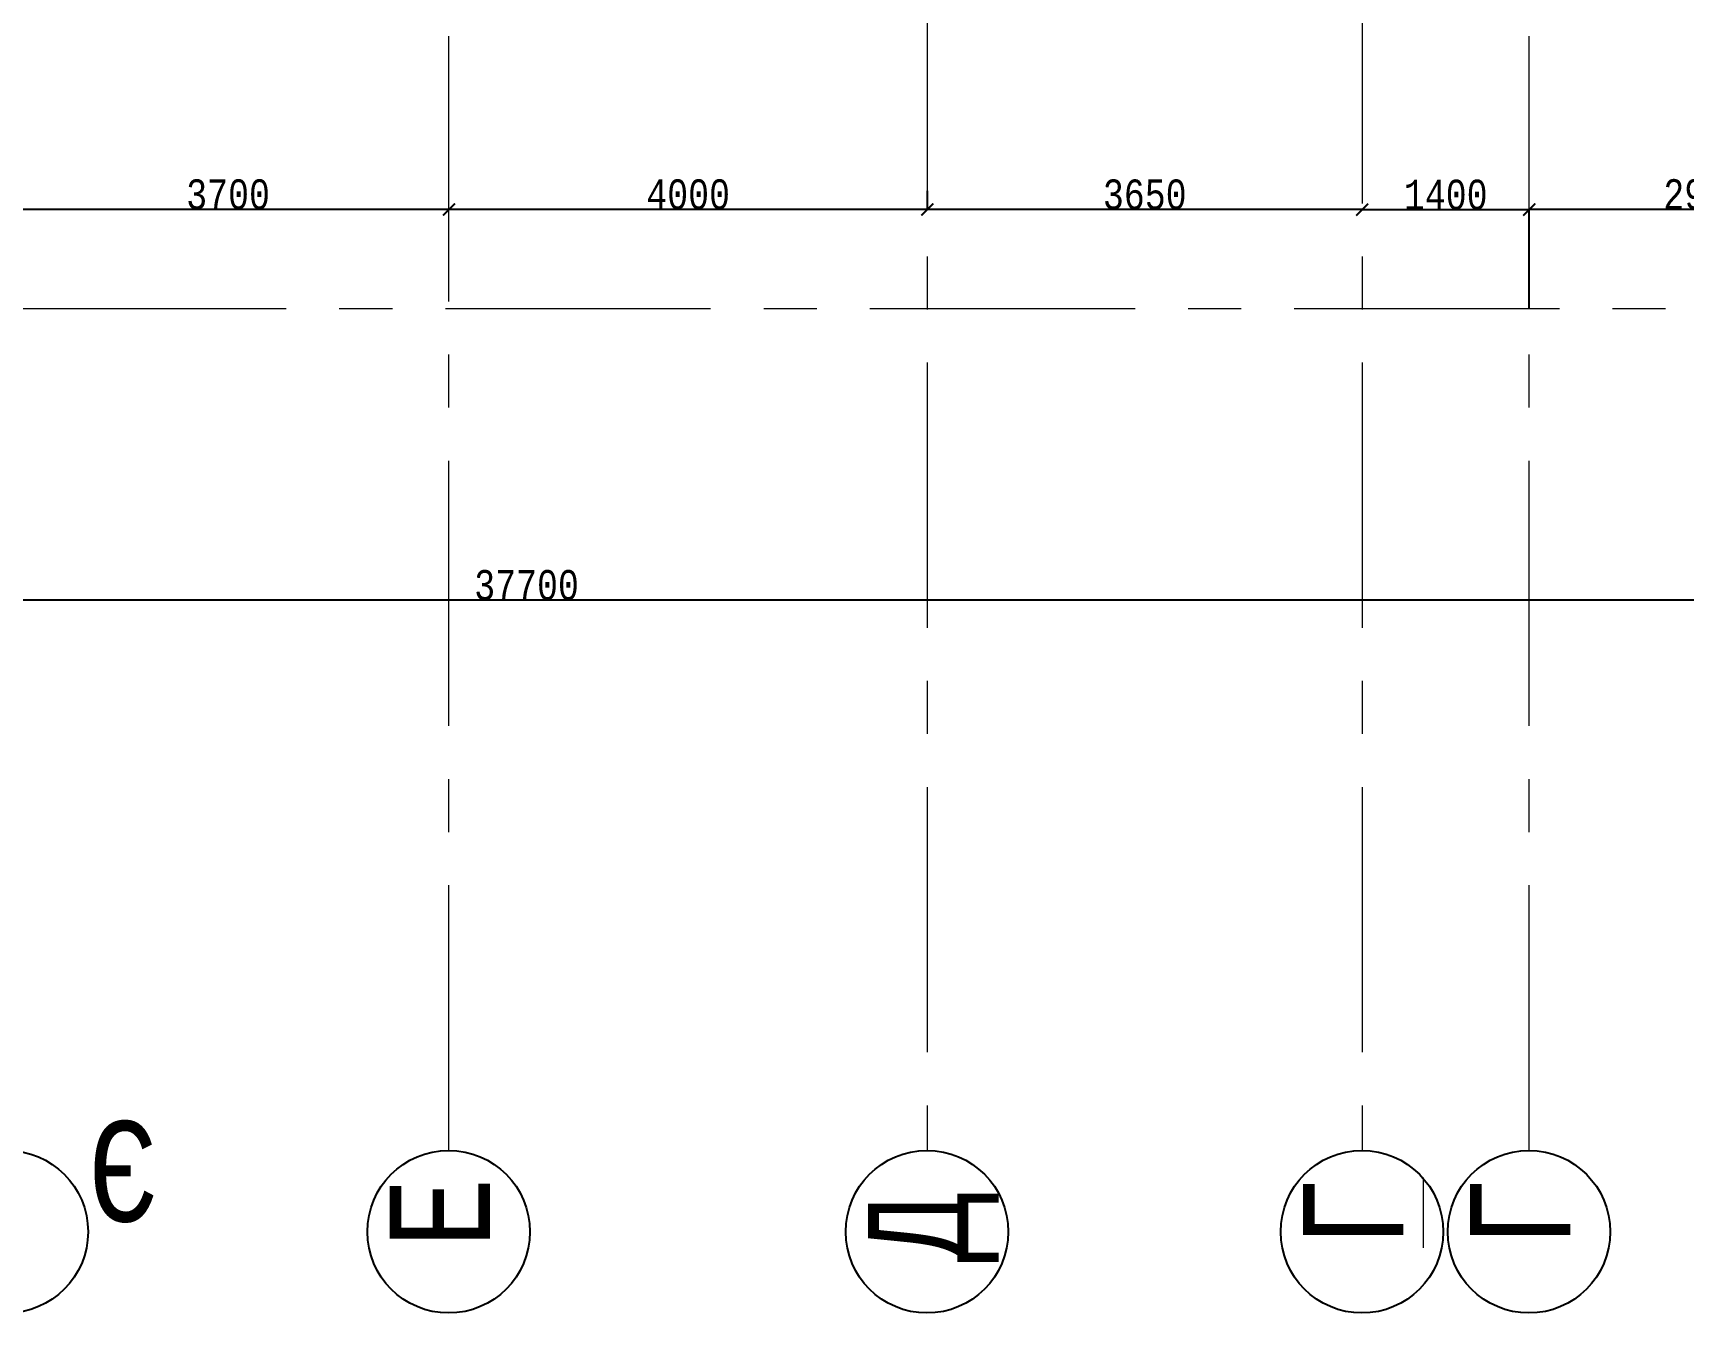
# Model space of a CAD drawing. Header units: millimetres. Extents: x -689206 to 4969298, y -1019800 to 703299.
# Drawn here: x -164736 to -150911, y -492930 to -482207 of the extents above; entities that cross this region are included whole.
import ezdxf

# ---------------------------------------------------------------- set-up
doc = ezdxf.new("R2010")
doc.units = ezdxf.units.MM
doc.linetypes.add('осеваяX2', pattern=[101.6, 63.5, -12.7, 12.7, -12.7])
doc.layers.add('РАЗМЕРЫ', color=7, linetype='Continuous', lineweight=9)
doc.layers.add('стены', color=7, linetype='Continuous', lineweight=20)
doc.layers.add('сетка', color=104, linetype='Continuous')
doc.styles.add('Аннотативный', font='isocteur.ttf', dxfattribs={"width": 0.7, "height": 250})
doc.dimstyles.new('Аннотативный', dxfattribs={"dimscale": 0, "dimtxt": 250, "dimasz": 100, "dimexe": 1.25, "dimexo": 0.625, "dimtad": 1, "dimdec": 0, "dimtxsty": 'Аннотативный', "dimblk": 'ARCHTICK', "dimcen": 2.5, "dimadec": 0, "dimazin": 0, "dimtfac": 1, "dimtdec": 0, "dimtmove": 0, "dimatfit": 3, "dimfxl": 1, "dimarcsym": 0})

# ---------------------------------------------------------------- blocks, each defined once
blk = doc.blocks.new('_ArchTick')
at = {"color": 0, "linetype": 'ByBlock', "const_width": 0.15}
blk.add_lwpolyline([(-0.5, -0.5), (0.5, 0.5)], dxfattribs=at)
blk = doc.blocks.new('*D3213')
at = {"layer": 'Defpoints', "color": 0, "lineweight": 30, "ltscale": 35, "transparency": 16777216}
for p in [(-153599, -483688), (-153599, -483688), (-152199, -483688)]:
    blk.add_point(p, dxfattribs=at)
at = {"layer": 'РАЗМЕРЫ', "color": 0, "lineweight": -2, "ltscale": 35, "transparency": 16777216}
for p, q in [((-153599, -483688), (-153599, -483687)), ((-152199, -483688), (-153599, -483688)), ((-152199, -483688), (-152199, -483687))]:
    blk.add_line(p, q, dxfattribs=at)
at = {"layer": 'РАЗМЕРЫ', "color": 0, "lineweight": -2, "ltscale": 35, "transparency": 16777216, "xscale": 100, "yscale": 100, "zscale": 100, "rotation": 180}
blk.add_blockref('_ArchTick', (-153599, -483688), dxfattribs=at)
at = {"layer": 'РАЗМЕРЫ', "color": 0, "lineweight": -2, "ltscale": 35, "transparency": 16777216, "xscale": 100, "yscale": 100, "zscale": 100}
blk.add_blockref('_ArchTick', (-152199, -483688), dxfattribs=at)
at = {"layer": 'РАЗМЕРЫ', "color": 0, "lineweight": 5, "ltscale": 35, "transparency": 16777216, "insert": (-152899, -483563), "char_height": 250, "attachment_point": 5, "style": 'Аннотативный'}
blk.add_mtext('1400', dxfattribs=at)
blk = doc.blocks.new('*D3214')
at = {"layer": 'Defpoints', "color": 0, "lineweight": 30, "ltscale": 35, "transparency": 16777216}
for p in [(-157243, -483528), (-157243, -483687), (-153599, -483687)]:
    blk.add_point(p, dxfattribs=at)
at = {"layer": 'РАЗМЕРЫ', "color": 0, "lineweight": -2, "ltscale": 35, "transparency": 16777216}
for p, q in [((-157243, -483529), (-157243, -483688)), ((-153599, -483687), (-157243, -483687)), ((-153599, -483686), (-153599, -483686))]:
    blk.add_line(p, q, dxfattribs=at)
at = {"layer": 'РАЗМЕРЫ', "color": 0, "lineweight": -2, "ltscale": 35, "transparency": 16777216, "xscale": 100, "yscale": 100, "zscale": 100, "rotation": 180}
blk.add_blockref('_ArchTick', (-157243, -483687), dxfattribs=at)
at = {"layer": 'РАЗМЕРЫ', "color": 0, "lineweight": -2, "ltscale": 35, "transparency": 16777216, "xscale": 100, "yscale": 100, "zscale": 100}
blk.add_blockref('_ArchTick', (-153599, -483687), dxfattribs=at)
at = {"layer": 'РАЗМЕРЫ', "color": 0, "lineweight": 5, "ltscale": 35, "transparency": 16777216, "insert": (-155421, -483561), "char_height": 250, "attachment_point": 5, "style": 'Аннотативный'}
blk.add_mtext('3650', dxfattribs=at)
blk = doc.blocks.new('*D3215')
at = {"layer": 'Defpoints', "color": 0, "lineweight": 30, "ltscale": 35, "transparency": 16777216}
for p in [(-152199, -483685), (-152199, -484516), (-149251, -484516)]:
    blk.add_point(p, dxfattribs=at)
at = {"layer": 'РАЗМЕРЫ', "color": 0, "lineweight": -2, "ltscale": 35, "transparency": 16777216}
for p, q in [((-152199, -484515), (-152199, -483683)), ((-149251, -483685), (-152199, -483685)), ((-149251, -484515), (-149251, -483683))]:
    blk.add_line(p, q, dxfattribs=at)
at = {"layer": 'РАЗМЕРЫ', "color": 0, "lineweight": -2, "ltscale": 35, "transparency": 16777216, "xscale": 100, "yscale": 100, "zscale": 100, "rotation": 180}
blk.add_blockref('_ArchTick', (-152199, -483685), dxfattribs=at)
at = {"layer": 'РАЗМЕРЫ', "color": 0, "lineweight": -2, "ltscale": 35, "transparency": 16777216, "xscale": 100, "yscale": 100, "zscale": 100}
blk.add_blockref('_ArchTick', (-149251, -483685), dxfattribs=at)
at = {"layer": 'РАЗМЕРЫ', "color": 0, "lineweight": 5, "ltscale": 35, "transparency": 16777216, "insert": (-150725, -483559), "char_height": 250, "attachment_point": 5, "style": 'Аннотативный'}
blk.add_mtext('2950', dxfattribs=at)
blk = doc.blocks.new('*D3223')
at = {"layer": 'Defpoints', "color": 0, "lineweight": 30, "ltscale": 35, "transparency": 16777216}
for p in [(-161251, -483686), (-161251, -483686), (-157243, -483686)]:
    blk.add_point(p, dxfattribs=at)
at = {"layer": 'РАЗМЕРЫ', "color": 0, "lineweight": -2, "ltscale": 35, "transparency": 16777216}
for p, q in [((-161251, -483686), (-161251, -483687)), ((-157243, -483686), (-161251, -483686)), ((-157243, -483686), (-157243, -483687))]:
    blk.add_line(p, q, dxfattribs=at)
at = {"layer": 'РАЗМЕРЫ', "color": 0, "lineweight": -2, "ltscale": 35, "transparency": 16777216, "xscale": 100, "yscale": 100, "zscale": 100, "rotation": 180}
blk.add_blockref('_ArchTick', (-161251, -483686), dxfattribs=at)
at = {"layer": 'РАЗМЕРЫ', "color": 0, "lineweight": -2, "ltscale": 35, "transparency": 16777216, "xscale": 100, "yscale": 100, "zscale": 100}
blk.add_blockref('_ArchTick', (-157243, -483686), dxfattribs=at)
at = {"layer": 'РАЗМЕРЫ', "color": 0, "lineweight": 5, "ltscale": 35, "transparency": 16777216, "insert": (-159247, -483560), "char_height": 250, "attachment_point": 5, "style": 'Аннотативный'}
blk.add_mtext('4000', dxfattribs=at)
blk = doc.blocks.new('*D3224')
at = {"layer": 'Defpoints', "color": 0, "lineweight": 30, "ltscale": 35, "transparency": 16777216}
for p in [(-164953, -483212), (-164953, -483686), (-161251, -483686)]:
    blk.add_point(p, dxfattribs=at)
at = {"layer": 'РАЗМЕРЫ', "color": 0, "lineweight": -2, "ltscale": 35, "transparency": 16777216}
for p, q in [((-164953, -483213), (-164953, -483687)), ((-161251, -483686), (-164953, -483686)), ((-161251, -483685), (-161251, -483685))]:
    blk.add_line(p, q, dxfattribs=at)
at = {"layer": 'РАЗМЕРЫ', "color": 0, "lineweight": -2, "ltscale": 35, "transparency": 16777216, "xscale": 100, "yscale": 100, "zscale": 100, "rotation": 180}
blk.add_blockref('_ArchTick', (-164953, -483686), dxfattribs=at)
at = {"layer": 'РАЗМЕРЫ', "color": 0, "lineweight": -2, "ltscale": 35, "transparency": 16777216, "xscale": 100, "yscale": 100, "zscale": 100}
blk.add_blockref('_ArchTick', (-161251, -483686), dxfattribs=at)
at = {"layer": 'РАЗМЕРЫ', "color": 0, "lineweight": 5, "ltscale": 35, "transparency": 16777216, "insert": (-163102, -483560), "char_height": 250, "attachment_point": 5, "style": 'Аннотативный'}
blk.add_mtext('3700', dxfattribs=at)
blk = doc.blocks.new('*D3219')
at = {"layer": 'Defpoints', "color": 0, "lineweight": 13, "ltscale": 35, "transparency": 16777216}
for p in [(-179453, -484516), (-141749, -484516), (-179453, -486958)]:
    blk.add_point(p, dxfattribs=at)
at = {"layer": 'РАЗМЕРЫ', "color": 0, "lineweight": -2, "ltscale": 35, "transparency": 16777216}
for p, q in [((-179453, -484516), (-179453, -486960)), ((-141749, -484516), (-141749, -486960)), ((-141749, -486958), (-179453, -486958))]:
    blk.add_line(p, q, dxfattribs=at)
at = {"layer": 'РАЗМЕРЫ', "color": 0, "lineweight": -2, "ltscale": 35, "transparency": 16777216, "xscale": 100, "yscale": 100, "zscale": 100, "rotation": 180}
blk.add_blockref('_ArchTick', (-179453, -486958), dxfattribs=at)
at = {"layer": 'РАЗМЕРЫ', "color": 0, "lineweight": -2, "ltscale": 35, "transparency": 16777216, "xscale": 100, "yscale": 100, "zscale": 100}
blk.add_blockref('_ArchTick', (-141749, -486958), dxfattribs=at)
at = {"layer": 'РАЗМЕРЫ', "color": 0, "lineweight": 5, "ltscale": 35, "transparency": 16777216, "insert": (-160601, -486833), "char_height": 250, "attachment_point": 5, "style": 'Аннотативный'}
blk.add_mtext('37700', dxfattribs=at)

msp = doc.modelspace()

# ---------------------------------------------------------------- linework, layer by layer
at = {"layer": 'РАЗМЕРЫ', "linetype": 'осеваяX2', "lineweight": 5, "ltscale": 35}
for p, q in [((-157243.4, -424515.6), (-157243.4, -491568.3)), ((-153598.7, -424515.6), (-153598.7, -491568.3))]:
    msp.add_line(p, q, dxfattribs=at)
at = {"layer": 'сетка', "color": 0}
for centre in [(-164955.7, -492249), (-161253.6, -492249), (-157245.7, -492249), (-153600.9, -492249), (-152201.6, -492249)]:
    msp.add_circle(centre, 680.7, dxfattribs=at)
at = {"layer": 'стены', "linetype": 'осеваяX2', "lineweight": 5, "ltscale": 35}
for p, q in [((-161251.4, -491568.3), (-161251.4, -424515.6)), ((-152199.4, -491568.3), (-152199.4, -424515.6)), ((-182616.8, -484515.6), (-141749.4, -484515.6))]:
    msp.add_line(p, q, dxfattribs=at)

# ---------------------------------------------------------------- texts
at = {"layer": 'РАЗМЕРЫ', "lineweight": 5, "ltscale": 35, "insert": (-164275.4, -491322.6), "char_height": 841.3, "width": 7009.377, "attachment_point": 1, "style": 'Аннотативный'}
msp.add_mtext('Є', dxfattribs=at)
at = {"layer": 'РАЗМЕРЫ', "lineweight": 5, "ltscale": 35, "width": 7009.377, "attachment_point": 1, "rotation": 90, "style": 'Аннотативный'}
for s, insert, char_height in [('Е', (-161748, -492384.7), 841.3), ('{\\LГ}', (-154095.2, -492384.7), 841.28), ('Г', (-152696, -492384.7), 841.3), ('Д', (-157740, -492505), 841.3)]:
    msp.add_mtext(s, dxfattribs=dict(at, insert=insert, char_height=char_height))

# ---------------------------------------------------------------- dimensions: what is measured, and where the dimension line sits
at = {"layer": 'РАЗМЕРЫ', "lineweight": 5, "ltscale": 35}
for base, p1, p2, text, picture, middle in [((-164953.4, -483685.8), (-161251.4, -483685.8), (-164953.4, -483212.4), '3700', '*D3224', (-163102.4, -483560.2)), ((-161251.4, -483685.8), (-157243.4, -483685.8), (-161251.4, -483685.8), '4000', '*D3223', (-159247.4, -483560.2)), ((-157243.4, -483687), (-153598.7, -483687), (-157243.4, -483528.4), '3650', '*D3214', (-155421.1, -483561.4)), ((-153598.7, -483688.3), (-152199.4, -483688.3), (-153598.7, -483688.3), '1400', '*D3213', (-152899.1, -483562.7)), ((-152199.4, -483684.5), (-149251.4, -484515.6), (-152199.4, -484515.6), '2950', '*D3215', (-150725.4, -483558.9)), ((-179452.7, -486958.3), (-141749.4, -484515.6), (-179452.7, -484515.6), '37700', '*D3219', (-160601.1, -486832.7))]:
    dim = msp.add_linear_dim(base=base, p1=p1, p2=p2, angle=180, text=text, dimstyle='Аннотативный', dxfattribs=at)
    dim.commit()
    dim.dimension.update_dxf_attribs({"geometry": picture, "text_midpoint": middle})

doc.saveas('drawing.dxf')
